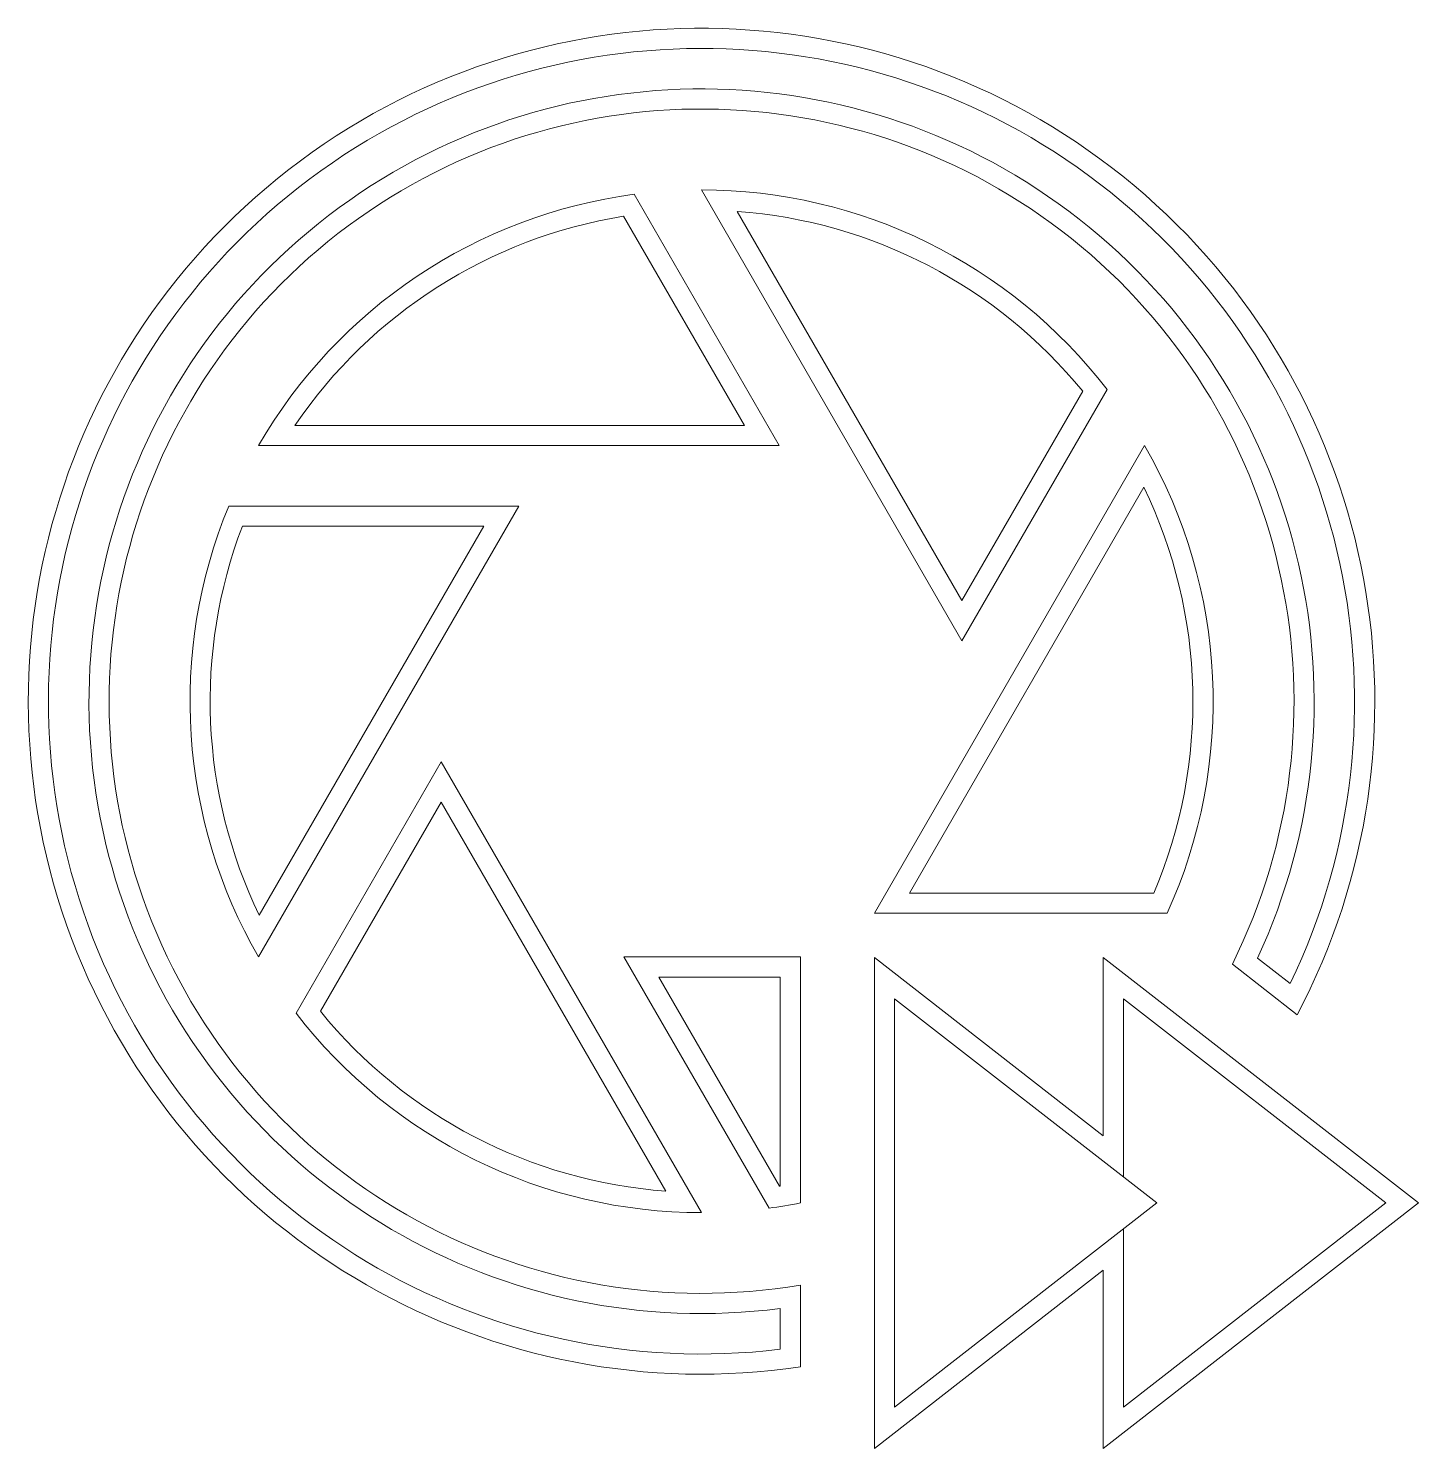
# Model space of a CAD drawing. Header units: millimetres. Extents: x -500 to 533, y -555 to 500.
import ezdxf

# ---------------------------------------------------------------- set-up
doc = ezdxf.new("R2010")
doc.units = ezdxf.units.MM
doc.linetypes.add('SLD-实线', pattern=[0])
doc.layers.add('几何体', color=7, linetype='Continuous')

msp = doc.modelspace()

# ---------------------------------------------------------------- linework, layer by layer
at = {"layer": '几何体', "linetype": 'SLD-实线', "lineweight": 18}
for points in [[(73.4, -494.6, -4.181625), (442.5, -232.9), (394.3, -195.3, 4.162055), (73.4, -433.8)], [(58.4, -451.2, -3.879646), (413, -190.9), (437.3, -209.8, 3.905468), (58.4, -481.5)], [(301.2, 231.7, 0.232852), (0, 380), (193.4, 45)], [(-50.1, 376.7, 0.232852), (-329.1, 190), (57.7, 190)], [(-57.9, 360.4, 0.206614), (-302, 205), (31.8, 205)], [(193.4, 75), (283.1, 230.4, 0.206614), (26.5, 364)], [(345.8, -157.5, 0.242337), (329.1, 190), (128.4, -157.5)], [(154.4, -142.5), (336, -142.5, 0.21627), (328.5, 159)], [(-135.7, 145), (-351.2, 145, 0.232852), (-329.1, -190)], [(-341.1, 130, 0.206614), (-328.5, -159), (-161.7, 130)], [(-193.4, -45), (-301.2, -231.7, 0.232852), (0, -380)], [(-283.1, -230.4, 0.206614), (-26.5, -364), (-193.4, -75)], [(50.1, -376.7, 0.015606), (73.4, -372.8), (73.4, -190), (-57.7, -190)]]:
    msp.add_lwpolyline(points, format="xyb", close=True, dxfattribs=at)
for points in [[(128.4, -555.3), (298.4, -422.8), (298.4, -555.3), (532.6, -372.8), (298.4, -190.3), (298.4, -322.8), (128.4, -190.3)], [(-31.8, -205), (57.9, -360.4), (58.4, -360.3), (58.4, -205)], [(143.4, -221), (143.4, -524.6), (338.2, -372.8)]]:
    msp.add_lwpolyline(points, close=True, dxfattribs=at)
msp.add_lwpolyline([(313.4, -392.1), (313.4, -524.6), (508.2, -372.8), (313.4, -221), (313.4, -353.5)], dxfattribs=at)

doc.saveas('drawing.dxf')
